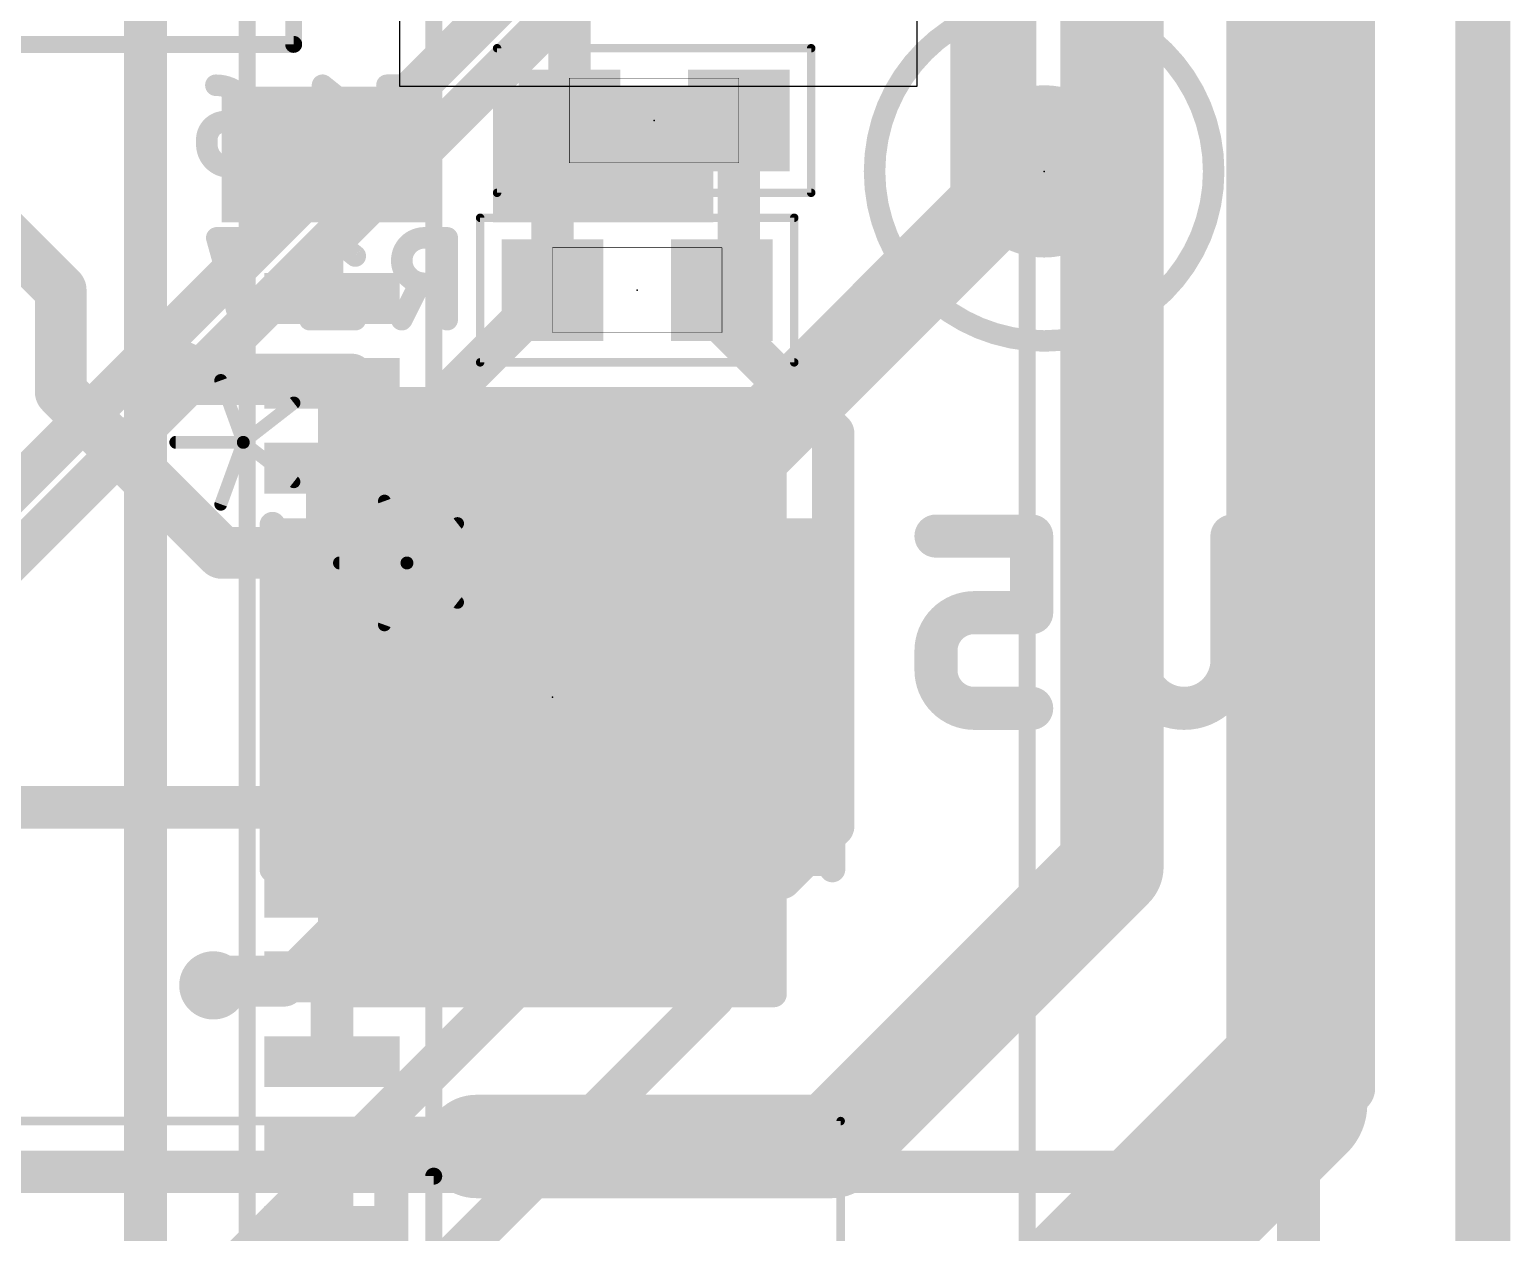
# Model space of a CAD drawing. Extents: x -4.1 to 63.7, y 1.1 to 51.7.
# Drawn here: x 31.32 to 40.05, y 14.04 to 21.14 of the extents above; entities that cross this region are included whole.
import ezdxf

# ---------------------------------------------------------------- set-up
doc = ezdxf.new("R2010")
doc.units = 0
for name, color, linetype in [('1', 12, 'CONTINUOUS'), ('15', 30, 'CONTINUOUS'), ('16', 132, 'CONTINUOUS'), ('18', 110, 'CONTINUOUS'), ('2', 41, 'CONTINUOUS'), ('20', 141, 'CONTINUOUS'), ('21', 253, 'CONTINUOUS'), ('22', 253, 'CONTINUOUS'), ('24', 53, 'CONTINUOUS'), ('26', 253, 'CONTINUOUS'), ('39', 12, 'CONTINUOUS'), ('40', 132, 'CONTINUOUS'), ('41', 12, 'CONTINUOUS'), ('42', 132, 'CONTINUOUS'), ('51', 253, 'CONTINUOUS'), ('52', 253, 'CONTINUOUS')]:
    doc.layers.add(name, color=color, linetype=linetype)

# ---------------------------------------------------------------- blocks, each defined once
blk = doc.blocks.new('RECT')
blk.add_solid([(-0.5, -0.5), (0.5, -0.5), (-0.5, 0.5), (0.5, 0.5)])
blk = doc.blocks.new('PIE')
at = {"const_width": 0.5}
blk.add_lwpolyline([(0, -0.25, 1), (0, 0.25, 1), (0, -0.25)], format="xyb", dxfattribs=at)
blk = doc.blocks.new('ROUNDV')
at = {"const_width": 0.5}
blk.add_lwpolyline([(0, -0.25, 1), (0, 0.25, 1), (0, -0.25)], format="xyb", dxfattribs=at)

msp = doc.modelspace()

# ---------------------------------------------------------------- linework, layer by layer
at = {"layer": '1'}
for p, q in [((33.5, 20.8), (33.5, 23.2)), ((36.55, 22.1), (36.55, 20.8)), ((36.55, 20.8), (33.5, 20.8))]:
    msp.add_line(p, q, dxfattribs=at)
for points, const_width in [([(39.1, 14.8929), (39.1, 34.1071)], 0.3048), ([(37.7, 16.2), (37.7, 33.7)], 0.6096), ([(38.6, 15.2), (38.6, 33.8)], 0.3048), ([(37, 20.1), (37, 23)], 0.508), ([(30.6572, 20.4428), (31.5, 19.6)], 0.3048), ([(34.5, 17.6), (37, 20.1)], 0.508), ([(31.5, 19.6), (31.5, 19)], 0.3048), ([(32.25, 19.05), (32.2, 19.1)], 0.254), ([(31.5, 19), (32.45, 18.05)], 0.3048), ([(33.1, 19.05), (32.25, 19.05)], 0.254), ([(33.1, 18.55), (33.1, 18.05)], 0.3048), ([(33.1, 18.05), (32.45, 18.05)], 0.3048), ([(33.1, 17.55), (33.1, 17.05)], 0.3048), ([(33.1, 17.55), (34.45, 17.55)], 0.254), ([(34.45, 17.55), (34.5, 17.6)], 0.254), ([(30.332, 16.55), (33.1, 16.55)], 0.25), ([(33.1, 16.05), (33.1, 16.55)], 0.25), ([(36.05, 14.55), (37.7, 16.2)], 0.6096), ([(32.45, 15.55), (32.4, 15.5)], 0.25), ([(33.1, 15.55), (32.45, 15.55)], 0.25), ([(33.1, 15.55), (33.1, 15.05)], 0.25), ([(35.45, 12.05), (38.6, 15.2)], 0.3048), ([(35.7571, 11.55), (39.1, 14.8929)], 0.3048), ([(33.95, 14.55), (36.05, 14.55)], 0.6096), ([(33.1, 14.55), (33.1, 14.05)], 0.25), ([(33.1, 14.55), (33.95, 14.55)], 0.25), ([(34, 14.6), (33.95, 14.55)], 0.25)]:
    msp.add_lwpolyline(points, dxfattribs=dict(at, const_width=const_width))
for points, const_width in [([(37.0898, 20.0102, 1), (36.9102, 20.1898)], 0.254), ([(36.873, 20.1, 1), (37.127, 20.1)], 0.254), ([(31.5762, 19.6, 1), (31.4238, 19.6)], 0.1524), ([(31.4461, 19.5461, 1), (31.5539, 19.6539)], 0.1524), ([(32.2449, 19.1449, 1), (32.1551, 19.0551)], 0.127), ([(31.5539, 19.0539, 1), (31.4461, 18.9461)], 0.1524), ([(32.25, 19.1135, 1), (32.25, 18.9865)], 0.127), ([(32.2051, 19.0051, 1), (32.2949, 19.0949)], 0.127), ([(33.1, 18.9865, 1), (33.1, 19.1135)], 0.127), ([(31.4238, 19, 1), (31.5762, 19)], 0.1524), ([(33.1762, 18.55, 1), (33.0238, 18.55)], 0.1524), ([(32.45, 18.1262, 1), (32.45, 17.9738)], 0.1524), ([(32.3961, 17.9961, 1), (32.5039, 18.1039)], 0.1524), ([(33.1, 17.9738, 1), (33.1, 18.1262)], 0.1524), ([(33.0238, 18.05, 1), (33.1762, 18.05)], 0.1524), ([(34.4102, 17.6898, 1), (34.5898, 17.5102)], 0.254), ([(33.1762, 17.55, 1), (33.0238, 17.55)], 0.1524), ([(33.1, 17.6135, 1), (33.1, 17.4865)], 0.127), ([(34.4051, 17.5949, 1), (34.4949, 17.5051)], 0.127), ([(34.45, 17.4865, 1), (34.45, 17.6135)], 0.127), ([(34.5449, 17.5551, 1), (34.4551, 17.6449)], 0.127), ([(33.0238, 17.05, 1), (33.1762, 17.05)], 0.1524), ([(33.1625, 16.55, 1), (33.0375, 16.55)], 0.125), ([(33.1, 16.4875, 1), (33.1, 16.6125)], 0.125), ([(37.8078, 16.0922, 1), (37.5922, 16.3078)], 0.3048), ([(37.5476, 16.2, 1), (37.8524, 16.2)], 0.3048), ([(33.0375, 16.05, 1), (33.1625, 16.05)], 0.125), ([(32.45, 15.6125, 1), (32.45, 15.4875)], 0.125), ([(32.4942, 15.5058, 1), (32.4058, 15.5942)], 0.125), ([(33.1625, 15.55, 1), (33.0375, 15.55)], 0.125), ([(33.1, 15.4875, 1), (33.1, 15.6125)], 0.125), ([(32.3558, 15.5442, 1), (32.4442, 15.4558)], 0.125), ([(38.6539, 15.1461, 1), (38.5461, 15.2539)], 0.1524), ([(38.5238, 15.2, 1), (38.6762, 15.2)], 0.1524), ([(33.0375, 15.05, 1), (33.1625, 15.05)], 0.125), ([(39.1539, 14.839, 1), (39.0461, 14.9468)], 0.1524), ([(39.0238, 14.8929, 1), (39.1762, 14.8929)], 0.1524), ([(33.95, 14.7024, 1), (33.95, 14.3976)], 0.3048), ([(36.05, 14.3976, 1), (36.05, 14.7024)], 0.3048), ([(35.9422, 14.6578, 1), (36.1578, 14.4422)], 0.3048), ([(33.1625, 14.55, 1), (33.0375, 14.55)], 0.125), ([(33.1, 14.6125, 1), (33.1, 14.4875)], 0.125), ([(33.95, 14.4875, 1), (33.95, 14.6125)], 0.125), ([(34.0442, 14.5558, 1), (33.9558, 14.6442)], 0.125), ([(33.9058, 14.5942, 1), (33.9942, 14.5058)], 0.125), ([(33.0375, 14.05, 1), (33.1625, 14.05)], 0.125)]:
    msp.add_lwpolyline(points, format="xyb", dxfattribs=dict(at, const_width=const_width))
at = {"layer": '15'}
for points, const_width in [([(38.6, 25.8), (14.8, 2)], 0.25), ([(16, 2.8), (37.45, 24.25)], 0.254), ([(38.8, 22.9), (38.8, 2.8)], 0.254)]:
    msp.add_lwpolyline(points, dxfattribs=dict(at, const_width=const_width))
at = {"layer": '16'}
for points, const_width in [([(38.8, 14.8), (38.8, 33.9)], 0.8128), ([(34.5, 21.7), (34.5, 20.6)], 0.25), ([(32, 21.3), (32, 6.2)], 0.254), ([(34.4, 20.5), (34.5, 20.6)], 0.25), ([(35.5, 20.6), (35.5, 19.7)], 0.25), ([(34.4, 19.6), (34.4, 20.5)], 0.25), ([(35.5, 19.7), (35.4, 19.6)], 0.25), ([(34.4, 19.6), (33.45, 18.65)], 0.25), ([(35.4, 19.6), (35.4, 19.4114)], 0.25), ([(35.4, 19.4114), (36.056, 18.7554)], 0.25), ([(33.2168, 19.1), (32.2, 19.1)], 0.25), ([(33.45, 18.8668), (33.2168, 19.1)], 0.25), ([(33.45, 18.2668), (33.45, 18.8668)], 0.25), ([(36.056, 18.7554), (36.056, 16.4392)], 0.25), ([(33.45, 18.65), (33.45, 18.2668)], 0.25), ([(34.4, 18.2668), (34.9, 18.2668)], 0.25), ([(34.4, 18.2668), (34.4, 15.7164)], 0.25), ([(34.9, 18.2668), (35.1, 18.2668)], 0.254), ([(35.1, 18.2668), (35.35, 18.2668)], 0.25), ([(36.056, 16.4392), (35.75, 16.1332)], 0.25), ([(33.45, 16.1332), (32.8168, 15.5)], 0.25), ([(35.75, 16.1332), (35.35, 16.1332)], 0.25), ([(35.35, 16.1332), (35.35, 15.4332)], 0.25), ([(34.4, 15.7164), (32.471, 13.7874)], 0.25), ([(32.8168, 15.5), (32.4, 15.5)], 0.25), ([(35.35, 15.4332), (33.048, 13.1312)], 0.25), ([(36.61, 12.61), (38.8, 14.8)], 0.8128)]:
    msp.add_lwpolyline(points, dxfattribs=dict(at, const_width=const_width))
for points, const_width in [([(34.5442, 20.5558, 1), (34.4558, 20.6442)], 0.125), ([(35.5625, 20.6, 1), (35.4375, 20.6)], 0.125), ([(34.4625, 20.5, 1), (34.3375, 20.5)], 0.125), ([(34.4375, 20.6, 1), (34.5625, 20.6)], 0.125), ([(34.3558, 20.5442, 1), (34.4442, 20.4558)], 0.125), ([(35.5442, 19.6558, 1), (35.4558, 19.7442)], 0.125), ([(35.4375, 19.7, 1), (35.5625, 19.7)], 0.125), ([(34.3375, 19.6, 1), (34.4625, 19.6)], 0.125), ([(34.4442, 19.5558, 1), (34.3558, 19.6442)], 0.125), ([(35.4625, 19.6, 1), (35.3375, 19.6)], 0.125), ([(35.3558, 19.6442, 1), (35.4442, 19.5558)], 0.125), ([(35.4442, 19.4556, 1), (35.3558, 19.3672)], 0.125), ([(35.3375, 19.4114, 1), (35.4625, 19.4114)], 0.125), ([(32.2, 19.1625, 1), (32.2, 19.0375)], 0.125), ([(33.261, 19.1442, 1), (33.1726, 19.0558)], 0.125), ([(33.2168, 19.0375, 1), (33.2168, 19.1625)], 0.125), ([(33.5125, 18.8668, 1), (33.3875, 18.8668)], 0.125), ([(33.4058, 18.8226, 1), (33.4942, 18.911)], 0.125), ([(36.1185, 18.7554, 1), (35.9935, 18.7554)], 0.125), ([(36.0118, 18.7112, 1), (36.1002, 18.7996)], 0.125), ([(33.5125, 18.65, 1), (33.3875, 18.65)], 0.125), ([(33.4058, 18.6942, 1), (33.4942, 18.6058)], 0.125), ([(34.4, 18.3293, 1), (34.4, 18.2043)], 0.125), ([(34.4625, 18.2668, 1), (34.3375, 18.2668)], 0.125), ([(34.9, 18.3303, 1), (34.9, 18.2033)], 0.127), ([(34.9, 18.2043, 1), (34.9, 18.3293)], 0.125), ([(35.1, 18.3293, 1), (35.1, 18.2043)], 0.125), ([(35.1, 18.2033, 1), (35.1, 18.3303)], 0.127), ([(35.35, 18.2043, 1), (35.35, 18.3293)], 0.125), ([(33.3875, 18.2668, 1), (33.5125, 18.2668)], 0.125), ([(33.3875, 18.2668, 1), (33.5125, 18.2668)], 0.125), ([(36.1002, 16.395, 1), (36.0118, 16.4834)], 0.125), ([(35.9935, 16.4392, 1), (36.1185, 16.4392)], 0.125), ([(33.4942, 16.089, 1), (33.4058, 16.1774)], 0.125), ([(35.35, 16.1957, 1), (35.35, 16.0707)], 0.125), ([(35.4125, 16.1332, 1), (35.2875, 16.1332)], 0.125), ([(35.75, 16.0707, 1), (35.75, 16.1957)], 0.125), ([(35.7058, 16.1774, 1), (35.7942, 16.089)], 0.125), ([(34.4442, 15.6722, 1), (34.3558, 15.7606)], 0.125), ([(34.3375, 15.7164, 1), (34.4625, 15.7164)], 0.125), ([(32.4, 15.5625, 1), (32.4, 15.4375)], 0.125), ([(32.7726, 15.5442, 1), (32.861, 15.4558)], 0.125), ([(32.8168, 15.4375, 1), (32.8168, 15.5625)], 0.125), ([(35.3942, 15.389, 1), (35.3058, 15.4774)], 0.125), ([(35.2875, 15.4332, 1), (35.4125, 15.4332)], 0.125), ([(38.9437, 14.6563, 1), (38.6563, 14.9437)], 0.4064), ([(38.5968, 14.8, 1), (39.0032, 14.8)], 0.4064)]:
    msp.add_lwpolyline(points, format="xyb", dxfattribs=dict(at, const_width=const_width))
at = {"layer": '2', "const_width": 0.25}
for points in [[(38.5, 36), (38.5, 14.4)], [(38.5, 14.4), (4.2, 14.4)]]:
    msp.add_lwpolyline(points, dxfattribs=at)
at = {"layer": '2', "const_width": 0.125}
for points in [[(38.5, 14.3375, 1), (38.5, 14.4625)], [(38.4375, 14.4, 1), (38.5625, 14.4)]]:
    msp.add_lwpolyline(points, format="xyb", dxfattribs=at)
at = {"layer": '20', "const_width": 0.1}
msp.add_lwpolyline([(40, 2.2), (40, 39.3)], dxfattribs=at)
at = {"layer": '21', "const_width": 0.15}
msp.add_lwpolyline([(39.8, 4.5), (39.8, 23.1)], dxfattribs=at)
at = {"layer": '22'}
for points, const_width in [([(32.5768, 18.7021), (32.4442, 19.0669)], 0.0762), ([(32.8753, 18.9343), (32.5768, 18.7021)], 0.0762), ([(32.1789, 18.7021), (32.5768, 18.7021)], 0.0762), ([(32.5768, 18.7021), (32.4442, 18.3374)], 0.0762), ([(32.5768, 18.7021), (32.8753, 18.47)], 0.0762), ([(32.749, 16.184), (32.749, 18.216)], 0.1524), ([(36.051, 18.216), (36.051, 16.184)], 0.1524), ([(34.7556, 16.184), (34.0444, 16.184)], 0.1524), ([(33.45, 14.375), (24.95, 14.375)], 0.2), ([(33.45, 3.225), (33.45, 14.375)], 0.2)]:
    msp.add_lwpolyline(points, dxfattribs=dict(at, const_width=const_width))
for points, const_width in [([(32.4621, 19.0734, 1), (32.4263, 19.0604)], 0.0381), ([(32.887, 18.9192, 1), (32.8636, 18.9493)], 0.0381), ([(32.1789, 18.7212, 1), (32.1789, 18.6831)], 0.0381), ([(32.5885, 18.7172, 1), (32.5652, 18.6871)], 0.0381), ([(32.5652, 18.7172, 1), (32.5885, 18.6871)], 0.0381), ([(32.5947, 18.6956, 1), (32.5589, 18.7086)], 0.0381), ([(32.5589, 18.6956, 1), (32.5947, 18.7086)], 0.0381), ([(32.5768, 18.6831, 1), (32.5768, 18.7212)], 0.0381), ([(32.8636, 18.455, 1), (32.887, 18.485)], 0.0381), ([(32.4263, 18.3439, 1), (32.4621, 18.3308)], 0.0381), ([(32.7871, 18.216, 1), (32.7109, 18.216)], 0.0762), ([(36.0891, 18.216, 1), (36.0129, 18.216)], 0.0762), ([(34.0444, 16.2221, 1), (34.0444, 16.1459)], 0.0762), ([(34.7556, 16.1459, 1), (34.7556, 16.2221)], 0.0762), ([(32.7109, 16.184, 1), (32.7871, 16.184)], 0.0762), ([(36.0129, 16.184, 1), (36.0891, 16.184)], 0.0762), ([(33.5, 14.375, 1), (33.4, 14.375)], 0.1), ([(33.45, 14.325, 1), (33.45, 14.425)], 0.1)]:
    msp.add_lwpolyline(points, format="xyb", dxfattribs=dict(at, const_width=const_width))
at = {"layer": '24', "const_width": 0.1524}
for points in [[(34.4, 17.454), (34.4, 16.946)], [(34.654, 17.2), (34.146, 17.2)]]:
    msp.add_lwpolyline(points, dxfattribs=at)
at = {"layer": '24', "const_width": 0.0762}
for points in [[(34.4381, 17.454, 1), (34.3619, 17.454)], [(34.146, 17.2381, 1), (34.146, 17.1619)], [(34.654, 17.1619, 1), (34.654, 17.2381)], [(34.3619, 16.946, 1), (34.4381, 16.946)]]:
    msp.add_lwpolyline(points, format="xyb", dxfattribs=at)
at = {"layer": '24'}
for p in [(35, 20.6), (37.3, 20.3), (34.9, 19.6), (34.4, 17.2)]:
    msp.add_point(p, dxfattribs=at)
at = {"layer": '26'}
for points, const_width in [([(32.6297, 20.5936, 0.4142), (32.4152, 20.8081)], 0.127), ([(32.4152, 20.8398, 1), (32.4152, 20.7763)], 0.0635), ([(33.0641, 20.8329, 1), (33.0244, 20.7833)], 0.0635), ([(33.076, 20.8081, 1), (33.0125, 20.8081)], 0.0635), ([(33.4239, 20.8398, 1), (33.4239, 20.7764)], 0.0635), ([(33.6384, 20.7009, 0.4142), (33.5312, 20.8081)], 0.127), ([(33.5312, 20.8398, 1), (33.5312, 20.7763)], 0.0635), ([(33.5312, 20.7764, 1), (33.5312, 20.8398)], 0.0635), ([(33.1585, 20.6761, 1), (33.1982, 20.7256)], 0.0635), ([(33.6702, 20.7009, 1), (33.6067, 20.7009)], 0.0635), ([(33.6067, 20.7009, 1), (33.6702, 20.7009)], 0.0635), ([(32.4688, 20.5936, 0.4142), (32.3616, 20.4864)], 0.127), ([(32.4688, 20.6254, 1), (32.4688, 20.5619)], 0.0635), ([(32.4688, 20.5619, 1), (32.4688, 20.6254)], 0.0635), ([(32.6615, 20.5936, 1), (32.598, 20.5936)], 0.0635), ([(32.598, 20.5936, 1), (32.6615, 20.5936)], 0.0635), ([(32.6297, 20.5619, 1), (32.6297, 20.6254)], 0.0635), ([(32.3933, 20.4864, 1), (32.3298, 20.4864)], 0.0635), ([(32.3933, 20.4596, 1), (32.3298, 20.4596)], 0.0635), ([(32.3298, 20.4864, 1), (32.3933, 20.4864)], 0.0635), ([(32.3298, 20.4596, 1), (32.3933, 20.4596)], 0.0635), ([(32.3616, 20.4596, 1), (32.6297, 20.4596)], 0.127), ([(32.6615, 20.4596, 1), (32.5979, 20.4596)], 0.0635), ([(32.598, 20.4596, 1), (32.6615, 20.4596)], 0.0635), ([(33.5312, 20.3255, 0.4142), (33.6384, 20.4327)], 0.127), ([(33.6702, 20.4327, 1), (33.6067, 20.4327)], 0.0635), ([(33.6067, 20.4327, 1), (33.6702, 20.4327)], 0.0635), ([(32.9102, 20.3573, 1), (32.9102, 20.2938)], 0.0635), ([(33.0125, 20.3255, 1), (33.076, 20.3255)], 0.0635), ([(33.1783, 20.2938, 1), (33.1783, 20.3573)], 0.0635), ([(33.4239, 20.3573, 1), (33.4239, 20.2938)], 0.0635), ([(33.5312, 20.3573, 1), (33.5312, 20.2938)], 0.0635), ([(33.5312, 20.2938, 1), (33.5312, 20.3573)], 0.0635), ([(32.4205, 19.9398, 1), (32.4205, 19.8764)], 0.0635), ([(32.4511, 19.9166, 1), (32.3899, 19.8996)], 0.0635), ([(32.7204, 19.9081, 1), (32.6569, 19.9081)], 0.0635), ([(32.6886, 19.8764, 1), (32.6886, 19.9398)], 0.0635), ([(33.123, 19.9329, 1), (33.0833, 19.8833)], 0.0635), ([(33.1349, 19.9081, 1), (33.0714, 19.9081)], 0.0635), ([(33.6455, 19.9081, 1), (33.6455, 19.64)], 0.127), ([(33.6455, 19.9398, 1), (33.6455, 19.8764)], 0.0635), ([(33.6455, 19.8764, 1), (33.6455, 19.9398)], 0.0635), ([(33.8113, 19.9081, 1), (33.7478, 19.9081)], 0.0635), ([(33.7795, 19.8764, 1), (33.7795, 19.9398)], 0.0635), ([(32.6569, 19.8545, 1), (32.7204, 19.8545)], 0.0635), ([(33.2174, 19.7761, 1), (33.2571, 19.8256)], 0.0635), ([(33.647, 19.6258, 1), (33.5902, 19.6542)], 0.0635), ([(33.6455, 19.6717, 1), (33.6455, 19.6082)], 0.0635), ([(33.6455, 19.6082, 1), (33.6455, 19.6717)], 0.0635), ([(33.7795, 19.6082, 1), (33.7795, 19.6717)], 0.0635), ([(32.9691, 19.4572, 1), (32.9691, 19.3938)], 0.0635), ([(33.2372, 19.3938, 1), (33.2372, 19.4572)], 0.0635), ([(32.524, 19.417, 1), (32.5851, 19.434)], 0.0635), ([(33.0714, 19.4255, 1), (33.1349, 19.4255)], 0.0635), ([(33.483, 19.4397, 1), (33.5398, 19.4113)], 0.0635), ([(33.7478, 19.4255, 1), (33.8113, 19.4255)], 0.0635), ([(36.6622, 18.2131, 1), (36.6622, 18.0861)], 0.127), ([(37.2902, 18.1496, 1), (37.1632, 18.1496)], 0.127), ([(37.2267, 18.0861, 1), (37.2267, 18.2131)], 0.127), ([(37.9068, 18.1496, 1), (37.7798, 18.1496)], 0.127), ([(38.4713, 18.1496, 1), (38.3443, 18.1496)], 0.127), ([(36.888, 17.698, 0.4142), (36.6622, 17.4723)], 0.254), ([(36.888, 17.7615, 1), (36.888, 17.6345)], 0.127), ([(36.888, 17.6345, 1), (36.888, 17.7615)], 0.127), ([(37.2267, 17.6345, 1), (37.2267, 17.7615)], 0.127), ([(37.1632, 17.698, 1), (37.2902, 17.698)], 0.127), ([(36.7257, 17.4723, 1), (36.5987, 17.4723)], 0.127), ([(36.5987, 17.4723, 1), (36.7257, 17.4723)], 0.127), ([(36.6622, 17.3594, 0.4142), (36.888, 17.1336)], 0.254), ([(36.7257, 17.3594, 1), (36.5987, 17.3594)], 0.127), ([(37.8433, 17.4158, 1), (38.4078, 17.4158)], 0.254), ([(37.9068, 17.4158, 1), (37.7798, 17.4158)], 0.127), ([(37.7798, 17.4158, 1), (37.9068, 17.4158)], 0.127), ([(38.4713, 17.4158, 1), (38.3443, 17.4158)], 0.127), ([(38.3443, 17.4158, 1), (38.4713, 17.4158)], 0.127), ([(36.5987, 17.3594, 1), (36.7257, 17.3594)], 0.127), ([(36.888, 17.1971, 1), (36.888, 17.0701)], 0.127), ([(36.888, 17.0701, 1), (36.888, 17.1971)], 0.127), ([(37.2267, 17.0701, 1), (37.2267, 17.1971)], 0.127)]:
    msp.add_lwpolyline(points, format="xyb", dxfattribs=dict(at, const_width=const_width))
for points, const_width in [([(33.1783, 20.7009), (33.0443, 20.8081)], 0.127), ([(33.0443, 20.8081), (33.0443, 20.3255)], 0.127), ([(33.5312, 20.8081), (33.4239, 20.8081)], 0.127), ([(33.6384, 20.4327), (33.6384, 20.7009)], 0.127), ([(32.6297, 20.5936), (32.4688, 20.5936)], 0.127), ([(32.6297, 20.4596), (32.6297, 20.5936)], 0.127), ([(32.3616, 20.4864), (32.3616, 20.4596)], 0.127), ([(33.1783, 20.3255), (32.9102, 20.3255)], 0.127), ([(33.4239, 20.3255), (33.5312, 20.3255)], 0.127), ([(32.6886, 19.9081), (32.4205, 19.9081)], 0.127), ([(32.4205, 19.9081), (32.5545, 19.4255)], 0.127), ([(32.6886, 19.8545), (32.6886, 19.9081)], 0.127), ([(33.2372, 19.8009), (33.1032, 19.9081)], 0.127), ([(33.1032, 19.9081), (33.1032, 19.4255)], 0.127), ([(33.7795, 19.9081), (33.6455, 19.9081)], 0.127), ([(33.7795, 19.4255), (33.7795, 19.9081)], 0.127), ([(33.5114, 19.4255), (33.6186, 19.64)], 0.127), ([(33.6455, 19.64), (33.7795, 19.64)], 0.127), ([(33.2372, 19.4255), (32.9691, 19.4255)], 0.127), ([(37.2267, 18.1496), (36.6622, 18.1496)], 0.254), ([(37.2267, 17.698), (37.2267, 18.1496)], 0.254), ([(37.8433, 17.4158), (37.8433, 18.1496)], 0.254), ([(38.4078, 18.1496), (38.4078, 17.4158)], 0.254), ([(36.888, 17.698), (37.2267, 17.698)], 0.254), ([(36.6622, 17.3594), (36.6622, 17.4723)], 0.254), ([(37.2267, 17.1336), (36.888, 17.1336)], 0.254)]:
    msp.add_lwpolyline(points, dxfattribs=dict(at, const_width=const_width))
at = {"layer": '39', "const_width": 0.1}
for points in [[(32.6, 4.3), (32.6, 23.3)], [(39.9, 23.3), (39.9, 4.3)]]:
    msp.add_lwpolyline(points, dxfattribs=at)
at = {"layer": '40'}
for points, const_width in [([(34.0738, 21.0262), (35.9262, 21.0262)], 0.05), ([(34.0738, 20.1738), (34.0738, 21.0262)], 0.05), ([(35.9262, 21.0262), (35.9262, 20.1738)], 0.05), ([(35.9262, 20.1738), (34.0738, 20.1738)], 0.05), ([(33.9738, 20.0262), (35.8262, 20.0262)], 0.05), ([(33.9738, 19.1738), (33.9738, 20.0262)], 0.05), ([(35.8262, 20.0262), (35.8262, 19.1738)], 0.05), ([(35.8262, 19.1738), (33.9738, 19.1738)], 0.05), ([(35.7056, 18.9526), (33.0944, 18.9526)], 0.1524), ([(33.0944, 18.9526), (33.0944, 18.1779)], 0.1524), ([(33.0944, 18.8976), (35.7056, 18.8976)], 0.1524), ([(35.6954, 18.9526), (33.1046, 18.9526)], 0.1524), ([(33.1046, 18.9526), (33.1046, 18.1652)], 0.1524), ([(35.6954, 18.1652), (35.6954, 18.9526)], 0.1524), ([(35.7056, 18.1779), (35.7056, 18.9526)], 0.1524), ([(33.0944, 18.7452), (35.7056, 18.7452)], 0.1524), ([(33.0944, 18.5928), (35.7056, 18.5928)], 0.1524), ([(33.0944, 18.4404), (35.7056, 18.4404)], 0.1524), ([(33.0944, 18.288), (35.7056, 18.288)], 0.1524), ([(33.0944, 18.1779), (32.7744, 18.1779)], 0.1524), ([(32.7744, 18.1779), (32.7744, 16.2221)], 0.1524), ([(36.0256, 18.1779), (35.7056, 18.1779)], 0.1524), ([(36.0256, 16.2221), (36.0256, 18.1779)], 0.1524), ([(33.1046, 18.1652), (32.7744, 18.1652)], 0.1524), ([(32.7744, 18.1652), (32.7744, 16.2348)], 0.1524), ([(32.7744, 18.1356), (36.0256, 18.1356)], 0.1524), ([(36.0256, 18.1652), (35.6954, 18.1652)], 0.1524), ([(36.0256, 16.2348), (36.0256, 18.1652)], 0.1524), ([(32.7744, 17.9832), (36.0256, 17.9832)], 0.1524), ([(32.7744, 17.8308), (36.0256, 17.8308)], 0.1524), ([(32.7744, 17.6784), (36.0256, 17.6784)], 0.1524), ([(32.7744, 17.526), (36.0256, 17.526)], 0.1524), ([(32.7744, 17.3736), (36.0256, 17.3736)], 0.1524), ([(32.7744, 17.2212), (36.0256, 17.2212)], 0.1524), ([(32.7744, 17.0688), (36.0256, 17.0688)], 0.1524), ([(32.7744, 16.9164), (36.0256, 16.9164)], 0.1524), ([(32.7744, 16.764), (36.0256, 16.764)], 0.1524), ([(32.7744, 16.6116), (36.0256, 16.6116)], 0.1524), ([(32.7744, 16.4592), (36.0256, 16.4592)], 0.1524), ([(32.7744, 16.3068), (36.0256, 16.3068)], 0.1524), ([(32.7744, 16.2348), (33.1046, 16.2348)], 0.1524), ([(32.7744, 16.2221), (33.0944, 16.2221)], 0.1524), ([(33.0944, 16.2221), (33.0944, 15.4474)], 0.1524), ([(33.1046, 16.2348), (33.1046, 15.4474)], 0.1524), ([(35.6954, 15.4474), (35.6954, 16.2348)], 0.1524), ([(35.6954, 16.2348), (36.0256, 16.2348)], 0.1524), ([(35.7056, 15.4474), (35.7056, 16.2221)], 0.1524), ([(35.7056, 16.2221), (36.0256, 16.2221)], 0.1524), ([(33.0944, 16.1544), (35.7056, 16.1544)], 0.1524), ([(33.0944, 16.002), (35.7056, 16.002)], 0.1524), ([(33.0944, 15.8496), (35.7056, 15.8496)], 0.1524), ([(33.0944, 15.6972), (35.7056, 15.6972)], 0.1524), ([(33.0944, 15.5448), (35.7056, 15.5448)], 0.1524), ([(33.0944, 15.4474), (35.7056, 15.4474)], 0.1524), ([(33.1046, 15.4474), (35.6954, 15.4474)], 0.1524)]:
    msp.add_lwpolyline(points, dxfattribs=dict(at, const_width=const_width))
for points, const_width in [([(34.0738, 21.0387, 1), (34.0738, 21.0137)], 0.025), ([(34.0863, 21.0262, 1), (34.0613, 21.0262)], 0.025), ([(35.9387, 21.0262, 1), (35.9137, 21.0262)], 0.025), ([(35.9262, 21.0137, 1), (35.9262, 21.0387)], 0.025), ([(34.0738, 20.1863, 1), (34.0738, 20.1613)], 0.025), ([(34.0613, 20.1738, 1), (34.0863, 20.1738)], 0.025), ([(35.9137, 20.1738, 1), (35.9387, 20.1738)], 0.025), ([(35.9262, 20.1613, 1), (35.9262, 20.1863)], 0.025), ([(33.9738, 20.0387, 1), (33.9738, 20.0137)], 0.025), ([(33.9863, 20.0262, 1), (33.9613, 20.0262)], 0.025), ([(35.8387, 20.0262, 1), (35.8137, 20.0262)], 0.025), ([(35.8262, 20.0137, 1), (35.8262, 20.0387)], 0.025), ([(33.9738, 19.1863, 1), (33.9738, 19.1613)], 0.025), ([(33.9613, 19.1738, 1), (33.9863, 19.1738)], 0.025), ([(35.8137, 19.1738, 1), (35.8387, 19.1738)], 0.025), ([(35.8262, 19.1613, 1), (35.8262, 19.1863)], 0.025), ([(33.0944, 18.9907, 1), (33.0944, 18.9145)], 0.0762), ([(33.1325, 18.9526, 1), (33.0563, 18.9526)], 0.0762), ([(33.0944, 18.9357, 1), (33.0944, 18.8595)], 0.0762), ([(33.1046, 18.9907, 1), (33.1046, 18.9145)], 0.0762), ([(33.1427, 18.9526, 1), (33.0665, 18.9526)], 0.0762), ([(35.7335, 18.9526, 1), (35.6573, 18.9526)], 0.0762), ([(35.7437, 18.9526, 1), (35.6675, 18.9526)], 0.0762), ([(35.6954, 18.9145, 1), (35.6954, 18.9907)], 0.0762), ([(35.7056, 18.9145, 1), (35.7056, 18.9907)], 0.0762), ([(35.7056, 18.8595, 1), (35.7056, 18.9357)], 0.0762), ([(33.0944, 18.7833, 1), (33.0944, 18.7071)], 0.0762), ([(35.7056, 18.7071, 1), (35.7056, 18.7833)], 0.0762), ([(33.0944, 18.6309, 1), (33.0944, 18.5547)], 0.0762), ([(35.7056, 18.5547, 1), (35.7056, 18.6309)], 0.0762), ([(33.0944, 18.4785, 1), (33.0944, 18.4023)], 0.0762), ([(35.7056, 18.4023, 1), (35.7056, 18.4785)], 0.0762), ([(33.0944, 18.3261, 1), (33.0944, 18.2499)], 0.0762), ([(35.7056, 18.2499, 1), (35.7056, 18.3261)], 0.0762), ([(32.7744, 18.216, 1), (32.7744, 18.1398)], 0.0762), ([(32.8125, 18.1779, 1), (32.7363, 18.1779)], 0.0762), ([(33.0944, 18.1398, 1), (33.0944, 18.216)], 0.0762), ([(35.7056, 18.216, 1), (35.7056, 18.1398)], 0.0762), ([(36.0637, 18.1779, 1), (35.9875, 18.1779)], 0.0762), ([(36.0256, 18.1398, 1), (36.0256, 18.216)], 0.0762), ([(32.7744, 18.2033, 1), (32.7744, 18.1271)], 0.0762), ([(32.8125, 18.1652, 1), (32.7363, 18.1652)], 0.0762), ([(32.7744, 18.1737, 1), (32.7744, 18.0975)], 0.0762), ([(33.0563, 18.1779, 1), (33.1325, 18.1779)], 0.0762), ([(33.0665, 18.1652, 1), (33.1427, 18.1652)], 0.0762), ([(33.1046, 18.1271, 1), (33.1046, 18.2033)], 0.0762), ([(35.6954, 18.2033, 1), (35.6954, 18.1271)], 0.0762), ([(35.6573, 18.1652, 1), (35.7335, 18.1652)], 0.0762), ([(35.6675, 18.1779, 1), (35.7437, 18.1779)], 0.0762), ([(36.0637, 18.1652, 1), (35.9875, 18.1652)], 0.0762), ([(36.0256, 18.1271, 1), (36.0256, 18.2033)], 0.0762), ([(36.0256, 18.0975, 1), (36.0256, 18.1737)], 0.0762), ([(32.7744, 18.0213, 1), (32.7744, 17.9451)], 0.0762), ([(36.0256, 17.9451, 1), (36.0256, 18.0213)], 0.0762), ([(32.7744, 17.8689, 1), (32.7744, 17.7927)], 0.0762), ([(36.0256, 17.7927, 1), (36.0256, 17.8689)], 0.0762), ([(32.7744, 17.7165, 1), (32.7744, 17.6403)], 0.0762), ([(36.0256, 17.6403, 1), (36.0256, 17.7165)], 0.0762), ([(32.7744, 17.5641, 1), (32.7744, 17.4879)], 0.0762), ([(36.0256, 17.4879, 1), (36.0256, 17.5641)], 0.0762), ([(32.7744, 17.4117, 1), (32.7744, 17.3355)], 0.0762), ([(36.0256, 17.3355, 1), (36.0256, 17.4117)], 0.0762), ([(32.7744, 17.2593, 1), (32.7744, 17.1831)], 0.0762), ([(36.0256, 17.1831, 1), (36.0256, 17.2593)], 0.0762), ([(32.7744, 17.1069, 1), (32.7744, 17.0307)], 0.0762), ([(36.0256, 17.0307, 1), (36.0256, 17.1069)], 0.0762), ([(32.7744, 16.9545, 1), (32.7744, 16.8783)], 0.0762), ([(36.0256, 16.8783, 1), (36.0256, 16.9545)], 0.0762), ([(32.7744, 16.8021, 1), (32.7744, 16.7259)], 0.0762), ([(36.0256, 16.7259, 1), (36.0256, 16.8021)], 0.0762), ([(32.7744, 16.6497, 1), (32.7744, 16.5735)], 0.0762), ([(36.0256, 16.5735, 1), (36.0256, 16.6497)], 0.0762), ([(32.7744, 16.4973, 1), (32.7744, 16.4211)], 0.0762), ([(36.0256, 16.4211, 1), (36.0256, 16.4973)], 0.0762), ([(32.7744, 16.3449, 1), (32.7744, 16.2687)], 0.0762), ([(36.0256, 16.2687, 1), (36.0256, 16.3449)], 0.0762), ([(32.7744, 16.2729, 1), (32.7744, 16.1967)], 0.0762), ([(32.7744, 16.2602, 1), (32.7744, 16.184)], 0.0762), ([(32.7363, 16.2348, 1), (32.8125, 16.2348)], 0.0762), ([(32.7363, 16.2221, 1), (32.8125, 16.2221)], 0.0762), ([(33.1325, 16.2221, 1), (33.0563, 16.2221)], 0.0762), ([(33.1427, 16.2348, 1), (33.0665, 16.2348)], 0.0762), ([(33.0944, 16.184, 1), (33.0944, 16.2602)], 0.0762), ([(33.1046, 16.1967, 1), (33.1046, 16.2729)], 0.0762), ([(35.7335, 16.2348, 1), (35.6573, 16.2348)], 0.0762), ([(35.6954, 16.2729, 1), (35.6954, 16.1967)], 0.0762), ([(35.7437, 16.2221, 1), (35.6675, 16.2221)], 0.0762), ([(35.7056, 16.2602, 1), (35.7056, 16.184)], 0.0762), ([(35.9875, 16.2348, 1), (36.0637, 16.2348)], 0.0762), ([(35.9875, 16.2221, 1), (36.0637, 16.2221)], 0.0762), ([(36.0256, 16.1967, 1), (36.0256, 16.2729)], 0.0762), ([(36.0256, 16.184, 1), (36.0256, 16.2602)], 0.0762), ([(33.0944, 16.1925, 1), (33.0944, 16.1163)], 0.0762), ([(35.7056, 16.1163, 1), (35.7056, 16.1925)], 0.0762), ([(33.0944, 16.0401, 1), (33.0944, 15.9639)], 0.0762), ([(35.7056, 15.9639, 1), (35.7056, 16.0401)], 0.0762), ([(33.0944, 15.8877, 1), (33.0944, 15.8115)], 0.0762), ([(35.7056, 15.8115, 1), (35.7056, 15.8877)], 0.0762), ([(33.0944, 15.7353, 1), (33.0944, 15.6591)], 0.0762), ([(35.7056, 15.6591, 1), (35.7056, 15.7353)], 0.0762), ([(33.0944, 15.5829, 1), (33.0944, 15.5067)], 0.0762), ([(35.7056, 15.5067, 1), (35.7056, 15.5829)], 0.0762), ([(33.0944, 15.4855, 1), (33.0944, 15.4093)], 0.0762), ([(33.0563, 15.4474, 1), (33.1325, 15.4474)], 0.0762), ([(33.1046, 15.4855, 1), (33.1046, 15.4093)], 0.0762), ([(33.0665, 15.4474, 1), (33.1427, 15.4474)], 0.0762), ([(35.6573, 15.4474, 1), (35.7335, 15.4474)], 0.0762), ([(35.6675, 15.4474, 1), (35.7437, 15.4474)], 0.0762), ([(35.6954, 15.4093, 1), (35.6954, 15.4855)], 0.0762), ([(35.7056, 15.4093, 1), (35.7056, 15.4855)], 0.0762)]:
    msp.add_lwpolyline(points, format="xyb", dxfattribs=dict(at, const_width=const_width))
at = {"layer": '42', "const_width": 0.127}
msp.add_lwpolyline([(37.3, 19.3, 1), (37.3, 21.3, 1), (37.3, 19.3)], format="xyb", dxfattribs=at)
at = {"layer": '51', "const_width": 0.1}
for points in [[(39.8, 4.5), (39.8, 23.1)], [(33.7, 5.499), (33.7, 22.1)], [(37.2, 6.119), (37.2, 21.479)], [(38.8, 6.119), (38.8, 21.479)]]:
    msp.add_lwpolyline(points, dxfattribs=at)
at = {"layer": '52'}
for points, const_width in [([(32.874, 21.049), (32.874, 24.899)], 0.1), ([(28.474, 21.049), (32.874, 21.049)], 0.1), ([(35.5, 20.85), (34.5, 20.85)], 0.0025), ([(34.5, 20.85), (34.5, 20.35)], 0.0025), ([(35.5, 20.35), (35.5, 20.85)], 0.0025), ([(34.5, 20.35), (35.5, 20.35)], 0.0025), ([(35.4, 19.85), (34.4, 19.85)], 0.0025), ([(34.4, 19.85), (34.4, 19.35)], 0.0025), ([(35.4, 19.35), (35.4, 19.85)], 0.0025), ([(34.4, 19.35), (35.4, 19.35)], 0.0025), ([(33.2062, 18.089), (33.2062, 18.6986)], 0.1524), ([(33.2062, 18.6986), (33.7142, 18.6986)], 0.1524), ([(33.7142, 18.6986), (33.7142, 18.0636)], 0.1524), ([(34.146, 18.089), (34.146, 18.6986)], 0.1524), ([(34.146, 18.6986), (34.654, 18.6986)], 0.1524), ([(34.654, 18.6986), (34.654, 18.0636)], 0.1524), ([(35.0858, 18.0636), (35.0858, 18.6986)], 0.1524), ([(35.0858, 18.6986), (35.5938, 18.6986)], 0.1524), ([(35.5938, 18.6986), (35.5938, 18.0636)], 0.1524), ([(33.542, 17.9909), (33.4094, 18.3557)], 0.0762), ([(33.8405, 18.2231), (33.542, 17.9909)], 0.0762), ([(32.876, 17.5048), (32.876, 18.0636)], 0.1524), ([(32.876, 18.0636), (33.7142, 18.0636)], 0.1524), ([(33.7142, 18.0636), (33.2062, 18.089)], 0.1524), ([(33.7142, 18.0636), (34.654, 18.0636)], 0.1524), ([(34.654, 18.0636), (34.146, 18.089)], 0.1524), ([(34.654, 18.0636), (35.0858, 18.0636)], 0.1524), ([(35.5938, 18.0636), (35.0858, 18.0636)], 0.1524), ([(35.924, 18.0636), (35.5938, 18.0636)], 0.1524), ([(35.924, 18.0636), (35.924, 16.3364)], 0.1524), ([(33.1441, 17.9909), (33.542, 17.9909)], 0.0762), ([(33.542, 17.9909), (33.4094, 17.6262)], 0.0762), ([(33.542, 17.9909), (33.8405, 17.7588)], 0.0762), ([(32.876, 16.8952), (32.876, 17.5048)], 0.1524), ([(32.876, 16.3364), (32.876, 16.8952)], 0.1524), ([(32.876, 16.3364), (33.2062, 16.3364)], 0.1524), ([(33.2062, 16.3364), (33.7142, 16.3364)], 0.1524), ([(33.2062, 15.7014), (33.2062, 16.3364)], 0.1524), ([(35.0858, 16.3364), (33.7142, 16.3364)], 0.1524), ([(33.7142, 16.3364), (33.7142, 15.7014)], 0.1524), ([(35.924, 16.3364), (35.0858, 16.3364)], 0.1524), ([(35.0858, 16.3364), (35.5938, 16.311)], 0.1524), ([(35.0858, 15.7014), (35.0858, 16.3364)], 0.1524), ([(35.5938, 16.311), (35.5938, 15.7014)], 0.1524), ([(33.7142, 15.7014), (33.2062, 15.7014)], 0.1524), ([(35.5938, 15.7014), (35.0858, 15.7014)], 0.1524), ([(36.1, 14.7), (22.3, 14.7)], 0.05), ([(36.1, 2.9), (36.1, 14.7)], 0.05), ([(33.7, 14.375), (24.7, 14.375)], 0.1), ([(33.7, 3.225), (33.7, 14.375)], 0.1)]:
    msp.add_lwpolyline(points, dxfattribs=dict(at, const_width=const_width))
for points, const_width in [([(32.849, 21.049, 1), (32.899, 21.049)], 0.05), ([(32.874, 21.024, 1), (32.874, 21.074)], 0.05), ([(34.5, 20.8506, 1), (34.5, 20.8494)], 0.0013), ([(34.5006, 20.85, 1), (34.4994, 20.85)], 0.0013), ([(35.5006, 20.85, 1), (35.4994, 20.85)], 0.0013), ([(35.5, 20.8494, 1), (35.5, 20.8506)], 0.0013), ([(34.5, 20.3506, 1), (34.5, 20.3494)], 0.0013), ([(34.4994, 20.35, 1), (34.5006, 20.35)], 0.0013), ([(35.4994, 20.35, 1), (35.5006, 20.35)], 0.0013), ([(35.5, 20.3494, 1), (35.5, 20.3506)], 0.0013), ([(34.4, 19.8506, 1), (34.4, 19.8494)], 0.0013), ([(34.4006, 19.85, 1), (34.3994, 19.85)], 0.0013), ([(35.4006, 19.85, 1), (35.3994, 19.85)], 0.0013), ([(35.4, 19.8494, 1), (35.4, 19.8506)], 0.0013), ([(34.4, 19.3506, 1), (34.4, 19.3494)], 0.0013), ([(34.3994, 19.35, 1), (34.4006, 19.35)], 0.0013), ([(35.3994, 19.35, 1), (35.4006, 19.35)], 0.0013), ([(35.4, 19.3494, 1), (35.4, 19.3506)], 0.0013), ([(33.2443, 18.6986, 1), (33.1681, 18.6986)], 0.0762), ([(33.2062, 18.7367, 1), (33.2062, 18.6605)], 0.0762), ([(33.7523, 18.6986, 1), (33.6761, 18.6986)], 0.0762), ([(33.7142, 18.6605, 1), (33.7142, 18.7367)], 0.0762), ([(34.1841, 18.6986, 1), (34.1079, 18.6986)], 0.0762), ([(34.146, 18.7367, 1), (34.146, 18.6605)], 0.0762), ([(34.6921, 18.6986, 1), (34.6159, 18.6986)], 0.0762), ([(34.654, 18.6605, 1), (34.654, 18.7367)], 0.0762), ([(35.1239, 18.6986, 1), (35.0477, 18.6986)], 0.0762), ([(35.0858, 18.7367, 1), (35.0858, 18.6605)], 0.0762), ([(35.6319, 18.6986, 1), (35.5557, 18.6986)], 0.0762), ([(35.5938, 18.6605, 1), (35.5938, 18.7367)], 0.0762), ([(33.4273, 18.3622, 1), (33.3915, 18.3492)], 0.0381), ([(33.8522, 18.208, 1), (33.8288, 18.2381)], 0.0381), ([(32.9141, 18.0636, 1), (32.8379, 18.0636)], 0.0762), ([(32.876, 18.1017, 1), (32.876, 18.0255)], 0.0762), ([(33.2081, 18.1271, 1), (33.2043, 18.0509)], 0.0762), ([(33.1681, 18.089, 1), (33.2443, 18.089)], 0.0762), ([(33.7142, 18.1017, 1), (33.7142, 18.0255)], 0.0762), ([(33.6761, 18.0636, 1), (33.7523, 18.0636)], 0.0762), ([(33.7123, 18.0255, 1), (33.7161, 18.1017)], 0.0762), ([(33.7142, 18.0255, 1), (33.7142, 18.1017)], 0.0762), ([(34.1479, 18.1271, 1), (34.1441, 18.0509)], 0.0762), ([(34.1079, 18.089, 1), (34.1841, 18.089)], 0.0762), ([(34.654, 18.1017, 1), (34.654, 18.0255)], 0.0762), ([(34.6159, 18.0636, 1), (34.6921, 18.0636)], 0.0762), ([(34.6521, 18.0255, 1), (34.6559, 18.1017)], 0.0762), ([(34.654, 18.0255, 1), (34.654, 18.1017)], 0.0762), ([(35.0858, 18.1017, 1), (35.0858, 18.0255)], 0.0762), ([(35.0477, 18.0636, 1), (35.1239, 18.0636)], 0.0762), ([(35.0858, 18.0255, 1), (35.0858, 18.1017)], 0.0762), ([(35.5938, 18.1017, 1), (35.5938, 18.0255)], 0.0762), ([(35.5557, 18.0636, 1), (35.6319, 18.0636)], 0.0762), ([(35.5938, 18.0255, 1), (35.5938, 18.1017)], 0.0762), ([(35.9621, 18.0636, 1), (35.8859, 18.0636)], 0.0762), ([(35.924, 18.0255, 1), (35.924, 18.1017)], 0.0762), ([(33.1441, 18.01, 1), (33.1441, 17.9719)], 0.0381), ([(33.5537, 18.006, 1), (33.5304, 17.9759)], 0.0381), ([(33.5304, 18.006, 1), (33.5537, 17.9759)], 0.0381), ([(33.5599, 17.9844, 1), (33.5241, 17.9974)], 0.0381), ([(33.5241, 17.9844, 1), (33.5599, 17.9974)], 0.0381), ([(33.542, 17.9719, 1), (33.542, 18.01)], 0.0381), ([(33.8288, 17.7438, 1), (33.8522, 17.7738)], 0.0381), ([(33.3915, 17.6327, 1), (33.4273, 17.6196)], 0.0381), ([(32.9141, 17.5048, 1), (32.8379, 17.5048)], 0.0762), ([(32.876, 16.8952, 1), (32.876, 17.5048)], 0.1524), ([(32.876, 17.5429, 1), (32.876, 17.4667)], 0.0762), ([(32.8379, 17.5048, 1), (32.9141, 17.5048)], 0.0762), ([(32.9141, 16.8952, 1), (32.8379, 16.8952)], 0.0762), ([(32.876, 16.9333, 1), (32.876, 16.8571)], 0.0762), ([(32.8379, 16.8952, 1), (32.9141, 16.8952)], 0.0762), ([(32.876, 16.3745, 1), (32.876, 16.2983)], 0.0762), ([(32.8379, 16.3364, 1), (32.9141, 16.3364)], 0.0762), ([(33.2062, 16.3745, 1), (33.2062, 16.2983)], 0.0762), ([(33.2443, 16.3364, 1), (33.1681, 16.3364)], 0.0762), ([(33.2062, 16.2983, 1), (33.2062, 16.3745)], 0.0762), ([(33.7142, 16.3745, 1), (33.7142, 16.2983)], 0.0762), ([(33.7523, 16.3364, 1), (33.6761, 16.3364)], 0.0762), ([(33.7142, 16.2983, 1), (33.7142, 16.3745)], 0.0762), ([(35.0858, 16.3745, 1), (35.0858, 16.2983)], 0.0762), ([(35.0877, 16.3745, 1), (35.0839, 16.2983)], 0.0762), ([(35.1239, 16.3364, 1), (35.0477, 16.3364)], 0.0762), ([(35.0858, 16.2983, 1), (35.0858, 16.3745)], 0.0762), ([(35.6319, 16.311, 1), (35.5557, 16.311)], 0.0762), ([(35.5919, 16.2729, 1), (35.5957, 16.3491)], 0.0762), ([(35.8859, 16.3364, 1), (35.9621, 16.3364)], 0.0762), ([(35.924, 16.2983, 1), (35.924, 16.3745)], 0.0762), ([(33.2062, 15.7395, 1), (33.2062, 15.6633)], 0.0762), ([(33.1681, 15.7014, 1), (33.2443, 15.7014)], 0.0762), ([(33.6761, 15.7014, 1), (33.7523, 15.7014)], 0.0762), ([(33.7142, 15.6633, 1), (33.7142, 15.7395)], 0.0762), ([(35.0858, 15.7395, 1), (35.0858, 15.6633)], 0.0762), ([(35.0477, 15.7014, 1), (35.1239, 15.7014)], 0.0762), ([(35.5557, 15.7014, 1), (35.6319, 15.7014)], 0.0762), ([(35.5938, 15.6633, 1), (35.5938, 15.7395)], 0.0762), ([(36.1125, 14.7, 1), (36.0875, 14.7)], 0.025), ([(36.1, 14.6875, 1), (36.1, 14.7125)], 0.025), ([(33.725, 14.375, 1), (33.675, 14.375)], 0.05), ([(33.7, 14.35, 1), (33.7, 14.4)], 0.05)]:
    msp.add_lwpolyline(points, format="xyb", dxfattribs=dict(at, const_width=const_width))

# ---------------------------------------------------------------- block references
at = {"layer": '1', "xscale": 0.3, "yscale": 0.8}
for p, rotation in [((33.1, 19.55), 90), ((33.1, 19.05), 90), ((33.1, 18.55), 90), ((33.1, 18.05), 270), ((33.1, 17.55), 270), ((33.1, 17.05), 270), ((33.1, 16.55), 270), ((33.1, 16.05), 270), ((33.1, 15.55), 270), ((33.1, 15.05), 270), ((33.1, 14.55), 270), ((33.1, 14.05), 270)]:
    msp.add_blockref('RECT', p, dxfattribs=dict(at, rotation=rotation))
at = {"layer": '16'}
for p, xscale, yscale, rotation in [((34.5, 20.6), 0.6, 0.6, 180), ((35.5, 20.6), 0.6, 0.6, 180), ((34.4, 19.6), 0.6, 0.6, 180), ((35.4, 19.6), 0.6, 0.6, 180), ((33.45, 18.2668), 1.1684, 0.508, 270), ((34.4, 18.2668), 1.1684, 0.508, 270), ((35.35, 18.2668), 1.1684, 0.508, 270), ((33.45, 16.1332), 1.1684, 0.508, 270), ((35.35, 16.1332), 1.1684, 0.508, 270)]:
    msp.add_blockref('RECT', p, dxfattribs=dict(at, xscale=xscale, yscale=yscale, rotation=rotation))
at = {"layer": '16', "xscale": 1.016, "yscale": 1.016}
msp.add_blockref('PIE', (37.3, 20.3), dxfattribs=at)
at = {"layer": '18', "xscale": 0.4024, "yscale": 0.4024}
for p in [(32.2, 19.1), (32.2, 19.1), (32.4, 15.5), (32.4, 15.5)]:
    msp.add_blockref('ROUNDV', p, dxfattribs=at)
at = {"layer": '41', "xscale": 0.8, "yscale": 1.3, "rotation": 90}
for p in [(33.1, 20.4), (34.7, 20.4)]:
    msp.add_blockref('RECT', p, dxfattribs=at)
at = {"layer": '52', "xscale": 0.2, "yscale": 0.5}
for p in [(34.6, 20.6), (34.5, 19.6)]:
    msp.add_blockref('RECT', p, dxfattribs=at)
at = {"layer": '52', "xscale": 0.2, "yscale": 0.5, "rotation": 180}
for p in [(35.4, 20.6), (35.3, 19.6)]:
    msp.add_blockref('RECT', p, dxfattribs=at)

doc.saveas('drawing.dxf')
